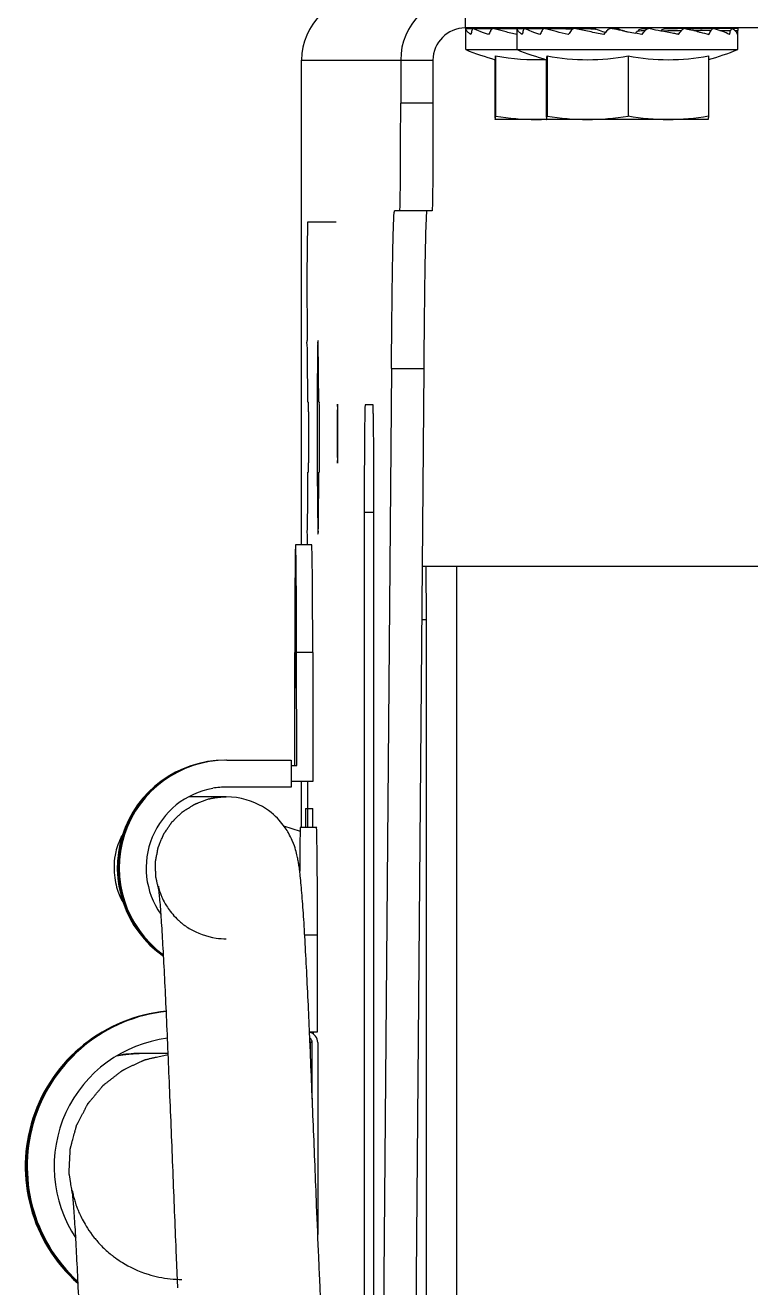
# Model space of a CAD drawing. Header units: millimetres. Extents: x 0 to 10500, y 0 to 7425.
# Drawn here: x 3464.2 to 3531.6, y 1750.2 to 1867.5 of the extents above; entities that cross this region are included whole.
import ezdxf

# ---------------------------------------------------------------- set-up
doc = ezdxf.new("R2010")
doc.units = ezdxf.units.MM
doc.header["$LTSCALE"] = 577.5
doc.layers.get('0').update_dxf_attribs({"linetype": 'CONTINUOUS'})
doc.layers.add('AXES', color=7, linetype='CONTINUOUS')
doc.layers.add('DTM_AXES', color=7, linetype='CONTINUOUS')

msp = doc.modelspace()

# ---------------------------------------------------------------- linework, layer by layer
at = {"color": 7, "linetype": 'Continuous'}
for p, q in [((3505.12, 1870.23), (3505.12, 1867.23)), ((3586, 1867.23), (3505.12, 1867.23)), ((3505.85, 1867.17), (3505.16, 1867.17)), ((3505.83, 1867.15), (3505.16, 1867.16)), ((3505.86, 1867.17), (3505.69, 1867.17)), ((3505.86, 1867.17), (3505.85, 1867.17)), ((3507.66, 1867.16), (3505.87, 1867.17)), ((3507.7, 1867.17), (3507.39, 1867.17)), ((3508.77, 1867.16), (3507.73, 1867.17)), ((3509.72, 1867.15), (3508.77, 1867.16)), ((3509.93, 1867.15), (3509.72, 1867.15)), ((3509.93, 1867.15), (3509.92, 1867.15)), ((3509.93, 1866.64), (3509.92, 1866.63)), ((3510.62, 1867.17), (3509.93, 1867.17)), ((3510.6, 1867.15), (3509.94, 1867.16)), ((3510.18, 1867.17), (3510.06, 1867.17)), ((3510.41, 1867.17), (3510.41, 1867.23)), ((3510.63, 1867.17), (3510.46, 1867.17)), ((3510.58, 1867.17), (3510.52, 1867.17)), ((3510.63, 1867.17), (3510.62, 1867.17)), ((3512.43, 1867.16), (3510.64, 1867.17)), ((3512.47, 1867.17), (3512.16, 1867.17)), ((3513.54, 1867.16), (3512.5, 1867.17)), ((3514.49, 1867.15), (3513.54, 1867.16)), ((3514.13, 1867.16), (3513.9, 1867.17)), ((3514, 1867.16), (3513.99, 1867.16)), ((3514.06, 1867.16), (3513.99, 1867.16)), ((3514.28, 1867.15), (3514.13, 1867.16)), ((3515.14, 1867.14), (3514.49, 1867.15)), ((3514.74, 1867.16), (3514.69, 1867.15)), ((3515.18, 1867.15), (3514.74, 1867.16)), ((3515.18, 1867.17), (3514.83, 1867.17)), ((3515.18, 1867.15), (3515.18, 1867.23)), ((3515.96, 1867.16), (3515.29, 1867.17)), ((3516.58, 1867.15), (3515.96, 1867.16)), ((3517.12, 1867.14), (3516.58, 1867.15)), ((3518.9, 1867.16), (3518.68, 1867.17)), ((3519.11, 1867.15), (3518.9, 1867.16)), ((3519.31, 1867.13), (3519.11, 1867.15)), ((3521.54, 1866.63), (3520.95, 1866.74)), ((3521.7, 1867.15), (3521.48, 1867.14)), ((3521.95, 1867.16), (3521.7, 1867.15)), ((3522.21, 1867.17), (3521.95, 1867.16)), ((3524.18, 1867.15), (3523.6, 1867.14)), ((3524.83, 1867.16), (3524.18, 1867.15)), ((3525.53, 1867.17), (3524.83, 1867.16)), ((3524.93, 1866.63), (3524.86, 1866.64)), ((3525.18, 1867.17), (3525.18, 1867.23)), ((3525.41, 1867.17), (3525.18, 1867.17)), ((3525.65, 1867.17), (3525.55, 1867.17)), ((3525.62, 1867.16), (3526.24, 1867.01)), ((3525.87, 1867.15), (3525.67, 1867.15)), ((3526.16, 1867.15), (3525.68, 1867.14)), ((3526.82, 1867.16), (3525.87, 1867.15)), ((3527.14, 1867.16), (3526.16, 1867.15)), ((3527.86, 1867.17), (3526.82, 1867.16)), ((3528.2, 1867.17), (3527.14, 1867.16)), ((3529.9, 1867.17), (3528.26, 1867.16)), ((3529.72, 1867.17), (3528.26, 1867.16)), ((3528.28, 1867.15), (3528.26, 1867.16)), ((3528.77, 1866.99), (3529.77, 1866.99)), ((3530.43, 1867.17), (3529.93, 1867.17)), ((3530.16, 1866.99), (3530.43, 1866.99)), ((3499.12, 1864.23), (3502.12, 1864.23)), ((3502.12, 1864.23), (3502.12, 1860.23)), ((3502.12, 1860.23), (3499.12, 1860.23)), ((3502.04, 1850.23), (3499.04, 1850.23)), ((3490.45, 1849.19), (3490.41, 1844.19)), ((3493.13, 1849.19), (3490.45, 1849.19)), ((3498.26, 1835.58), (3501.26, 1835.58)), ((3501.26, 1835.58), (3498.57, 1513.47)), ((3495.76, 1822.23), (3496.6, 1822.23)), ((3501.1, 1817.23), (3545.14, 1817.23)), ((3501.45, 1817.23), (3501.49, 1812.23)), ((3504.35, 1621.23), (3504.35, 1817.23)), ((3501.49, 1812.23), (3501.06, 1812.23)), ((3501.49, 1812.23), (3501.49, 1626.23)), ((3482.91, 1795.78), (3479.44, 1795.78)), ((3488.24, 1793.1), (3489.77, 1792.6)), ((3490.71, 1772.55), (3490.65, 1773.96)), ((3477.52, 1771.93), (3474.82, 1771.93)), ((3477.52, 1771.88), (3477.52, 1771.99)), ((3478.42, 1750.16), (3478.27, 1753.64))]:
    msp.add_line(p, q, dxfattribs=at)
at = {"color": 3, "linetype": 'Continuous'}
for p, q in [((3489.92, 1864.23), (3499.12, 1864.23)), ((3489.92, 1819.19), (3489.92, 1864.23)), ((3499.12, 1864.23), (3499.12, 1860.23)), ((3499.04, 1850.23), (3498.55, 1850.23)), ((3498.26, 1835.58), (3495.57, 1513.47)), ((3495.85, 1832.23), (3496.52, 1832.23)), ((3495.76, 1682.23), (3495.76, 1822.23)), ((3496.6, 1822.23), (3496.6, 1682.23)), ((3489.92, 1792.94), (3489.92, 1797.19))]:
    msp.add_line(p, q, dxfattribs=at)
for centre in [(3495.92, 1864.23), (3505.12, 1864.23)]:
    msp.add_arc(centre, 6, 90.001, 180.001, dxfattribs=at)
at = {"color": 7, "linetype": 'Continuous'}
for centre, radius, start, end in [((3505.12, 1864.23), 3, 90.001, 180.001), ((3505.87, 1867.1), 0.0673, 89.7339, 99.7865), ((3503.67, 1548.84), 318.32, 89.2886, 89.5974), ((3507.73, 1866.93), 0.235, 108.6581, 112.0378), ((3510.05, 1866.81), 0.363, 89.4716, 92.4795), ((3510.51, 1866.78), 0.386, 87.9494, 90.698), ((3510.64, 1867.1), 0.0673, 89.7339, 99.7865), ((3508.44, 1548.84), 318.32, 89.2886, 89.5974), ((3512.51, 1866.93), 0.235, 108.6581, 112.0378), ((3513.89, 1866.68), 0.49, 88.3506, 101.5655), ((3513.89, 1866.68), 0.492, 78.3343, 88.3189), ((3514.83, 1866.8), 0.365, 89.5053, 103.5487), ((3515.29, 1866.78), 0.393, 76.9453, 89.3976), ((3518.66, 1866.68), 0.492, 78.3343, 88.3189), ((3519.26, 1866.64), 0.496, 70.3346, 84.259), ((3529.27, 1894.72), 29.31, 250.3683, 251.4786), ((3544.5, 1996.06), 131.45, 259.24, 259.376), ((3561.28, 2085.75), 222.7, 259.3869, 259.5659), ((3436.59, 1938.01), 110.43, 319.8073, 319.9586), ((3522.22, 1866.69), 0.481, 78.2114, 91.4309), ((3551.47, 2007.15), 142.99, 258.2371, 258.6302), ((3525.53, 1866.8), 0.365, 76.4513, 90.4947), ((3491.05, 1721.02), 150.17, 76.2768, 76.4468), ((3529.95, 1521.39), 345.6, 90.3303, 90.5948), ((3527.86, 1866.95), 0.219, 82.4503, 90.3509), ((3529.72, 1867.1), 0.0673, 80.2129, 90.2661), ((3482.15, 1788.23), 5.38, 226.8359, 232.1975), ((3482.31, 1788.43), 5.64, 232.197, 235.5721), ((2186.29, 1716.96), 1292.4, 2.44057, 2.59153), ((3474.83, 1761.43), 10.5, 90.0307, 100.8857), ((3477.93, 1760.45), 9.2, 224.084, 231.7632), ((3478.46, 1761.1), 10.03, 231.717, 234.523), ((3478.8, 1761.24), 10.31, 263.943, 269.9906)]:
    msp.add_arc(centre, radius, start, end, dxfattribs=at)
for centre, major_axis, ratio, start_param, end_param in [((3515.41, 1867.23), (7.06, 11.11), 0.669176, -4.290955, -4.260804), ((3515.41, 1867.23), (8.86, 11.39), 0.45195, -4.354546, -4.324395), ((3520.18, 1867.23), (7.06, 11.11), 0.669176, -4.290955, -4.260804), ((3520.18, 1867.23), (8.86, 11.39), 0.45195, -4.354546, -4.324395), ((3520.18, 1867.23), (9.78, 11.8), 0.259487, -4.480977, -4.450826), ((3520.18, 1867.23), (10.2, 12.04), 0.082168, -4.62332, -4.593169), ((3520.18, 1867.23), (10.19, 12.04), 0.090461, -1.544071, -1.51392), ((3520.18, 1867.23), (9.75, 11.79), 0.268256, -1.402122, -1.371971), ((3520.18, 1867.23), (8.8, 11.37), 0.461722, -1.27706, -1.246908), ((3520.18, 1867.23), (6.92, 11.12), 0.680121, -1.219967, -1.189816), ((3520.18, 1867.23), (-0.31, 12.07), 0.848894, -1.642055, -1.611904)]:
    msp.add_ellipse(centre, major_axis=major_axis, ratio=ratio, start_param=start_param, end_param=end_param, dxfattribs=at)
for points, knots in [([(3505.16, 1867.17), (3505.16, 1867.17), (3505.16, 1867.17), (3505.16, 1867.16), (3505.16, 1867.16), (3505.16, 1867.14), (3505.16, 1867.12), (3505.16, 1867.1), (3505.16, 1867.09)], [0, 0, 0, 0, 0.019348, 0.06802, 0.147769, 0.258531, 0.571127, 1, 1, 1, 1]), ([(3505.64, 1866.63), (3505.57, 1866.67), (3505.47, 1866.74), (3505.34, 1866.85), (3505.25, 1866.95), (3505.19, 1867.05), (3505.17, 1867.12), (3505.16, 1867.16)], [0, 0, 0, 0, 0.311073, 0.51263, 0.690636, 0.850502, 1, 1, 1, 1]), ([(3505.85, 1867.17), (3505.82, 1867.16), (3505.77, 1867.1), (3505.75, 1867.03), (3505.74, 1866.99)], [0, 0, 0, 0, 0.398181, 1, 1, 1, 1]), ([(3505.91, 1867.16), (3505.9, 1867.16), (3505.89, 1867.17), (3505.88, 1867.17), (3505.87, 1867.17)], [0, 0, 0, 0, 0.265587, 1, 1, 1, 1]), ([(3507.29, 1866.63), (3507.03, 1866.71), (3506.56, 1866.86), (3506.1, 1867.05), (3505.91, 1867.16)], [0, 0, 0, 0, 0.550295, 1, 1, 1, 1]), ([(3507.65, 1867.15), (3507.63, 1867.15), (3507.56, 1867.11), (3507.51, 1867.04), (3507.48, 1866.99)], [0, 0, 0, 0, 0.229059, 1, 1, 1, 1]), ([(3509.92, 1866.63), (3509.54, 1866.71), (3508.83, 1866.87), (3508.13, 1867.06), (3507.8, 1867.16)], [0, 0, 0, 0, 0.5267, 1, 1, 1, 1]), ([(3509.93, 1867.13), (3509.75, 1867.13), (3509.04, 1867.15), (3508.33, 1867.15), (3507.8, 1867.16)], [0, 0, 0, 0, 0.250482, 1, 1, 1, 1]), ([(3509.93, 1867.17), (3509.93, 1867.17), (3509.93, 1867.17), (3509.93, 1867.16), (3509.93, 1867.16), (3509.93, 1867.14), (3509.93, 1867.12), (3509.93, 1867.1), (3509.93, 1867.09)], [0, 0, 0, 0, 0.019348, 0.06802, 0.147769, 0.258531, 0.571127, 1, 1, 1, 1]), ([(3510.41, 1866.63), (3510.35, 1866.67), (3510.24, 1866.74), (3510.11, 1866.85), (3510.03, 1866.95), (3509.97, 1867.05), (3509.94, 1867.12), (3509.94, 1867.16)], [0, 0, 0, 0, 0.311073, 0.51263, 0.690636, 0.850502, 1, 1, 1, 1]), ([(3510.62, 1867.17), (3510.6, 1867.16), (3510.54, 1867.1), (3510.52, 1867.03), (3510.51, 1866.99)], [0, 0, 0, 0, 0.398181, 1, 1, 1, 1]), ([(3510.68, 1867.16), (3510.68, 1867.16), (3510.67, 1867.17), (3510.65, 1867.17), (3510.64, 1867.17)], [0, 0, 0, 0, 0.265587, 1, 1, 1, 1]), ([(3512.06, 1866.63), (3511.8, 1866.71), (3511.33, 1866.86), (3510.88, 1867.05), (3510.68, 1867.16)], [0, 0, 0, 0, 0.550295, 1, 1, 1, 1]), ([(3512.42, 1867.15), (3512.4, 1867.15), (3512.33, 1867.11), (3512.28, 1867.04), (3512.26, 1866.99)], [0, 0, 0, 0, 0.229059, 1, 1, 1, 1]), ([(3514.69, 1866.63), (3514.32, 1866.71), (3513.61, 1866.87), (3512.9, 1867.06), (3512.57, 1867.16)], [0, 0, 0, 0, 0.5267, 1, 1, 1, 1]), ([(3515.1, 1867.12), (3514.89, 1867.12), (3514.04, 1867.14), (3513.2, 1867.15), (3512.57, 1867.16)], [0, 0, 0, 0, 0.250632, 1, 1, 1, 1]), ([(3515.14, 1867.14), (3515.12, 1867.13), (3515.05, 1867.1), (3514.99, 1867.04), (3514.96, 1866.99)], [0, 0, 0, 0, 0.245348, 1, 1, 1, 1]), ([(3517.98, 1866.63), (3517.54, 1866.71), (3516.67, 1866.88), (3515.8, 1867.06), (3515.38, 1867.16)], [0, 0, 0, 0, 0.511939, 1, 1, 1, 1]), ([(3517.26, 1867.11), (3516.95, 1867.12), (3516.32, 1867.14), (3515.69, 1867.15), (3515.38, 1867.16)], [0, 0, 0, 0, 0.501997, 1, 1, 1, 1]), ([(3517.12, 1867.14), (3517.16, 1867.14), (3517.21, 1867.13), (3517.25, 1867.11), (3517.26, 1867.11)], [0, 0, 0, 0, 0.746898, 1, 1, 1, 1]), ([(3518.12, 1866.79), (3518.05, 1866.82), (3517.76, 1866.92), (3517.47, 1867.02), (3517.26, 1867.11)], [0, 0, 0, 0, 0.254699, 1, 1, 1, 1]), ([(3518.68, 1867.17), (3518.6, 1867.17), (3518.46, 1867.14), (3518.33, 1867.05), (3518.29, 1866.99)], [0, 0, 0, 0, 0.499498, 1, 1, 1, 1]), ([(3519.96, 1866.92), (3519.86, 1866.94), (3519.46, 1867.02), (3519.06, 1867.1), (3518.76, 1867.16)], [0, 0, 0, 0, 0.250747, 1, 1, 1, 1]), ([(3519.42, 1867.11), (3519.31, 1867.12), (3519.09, 1867.14), (3518.87, 1867.15), (3518.76, 1867.16)], [0, 0, 0, 0, 0.507071, 1, 1, 1, 1]), ([(3521.14, 1866.96), (3521.18, 1867.01), (3521.28, 1867.09), (3521.41, 1867.13), (3521.48, 1867.14)], [0, 0, 0, 0, 0.502081, 1, 1, 1, 1]), ([(3521.14, 1866.96), (3521.2, 1866.97), (3521.43, 1866.98), (3521.67, 1866.99), (3521.85, 1866.99)], [0, 0, 0, 0, 0.254974, 1, 1, 1, 1]), ([(3522.21, 1867.17), (3522.14, 1867.17), (3522, 1867.13), (3521.89, 1867.05), (3521.85, 1866.99)], [0, 0, 0, 0, 0.498039, 1, 1, 1, 1]), ([(3523.28, 1866.96), (3523.32, 1867.01), (3523.41, 1867.1), (3523.54, 1867.14), (3523.6, 1867.14)], [0, 0, 0, 0, 0.515361, 1, 1, 1, 1]), ([(3524.86, 1866.64), (3524.74, 1866.67), (3524.21, 1866.78), (3523.68, 1866.88), (3523.28, 1866.96)], [0, 0, 0, 0, 0.243555, 1, 1, 1, 1]), ([(3523.29, 1866.96), (3523.45, 1866.97), (3524.09, 1866.98), (3524.73, 1866.99), (3525.21, 1866.99)], [0, 0, 0, 0, 0.251525, 1, 1, 1, 1]), ([(3525.53, 1867.17), (3525.47, 1867.17), (3525.34, 1867.13), (3525.24, 1867.05), (3525.21, 1866.99)], [0, 0, 0, 0, 0.48518, 1, 1, 1, 1]), ([(3525.65, 1867.17), (3525.65, 1867.17), (3525.66, 1867.17), (3525.66, 1867.16), (3525.66, 1867.15), (3525.66, 1867.15)], [0, 0, 0, 0, 0.075421, 0.263702, 1, 1, 1, 1]), ([(3526.68, 1866.9), (3526.77, 1866.88), (3527.13, 1866.79), (3527.49, 1866.7), (3527.75, 1866.63)], [0, 0, 0, 0, 0.262046, 1, 1, 1, 1]), ([(3528.2, 1867.17), (3528.18, 1867.17), (3528.13, 1867.16), (3528.04, 1867.11), (3527.99, 1867.04), (3527.96, 1866.99)], [0, 0, 0, 0, 0.218727, 0.454335, 1, 1, 1, 1]), ([(3529.66, 1866.63), (3529.46, 1866.72), (3529, 1866.91), (3528.53, 1867.07), (3528.28, 1867.15)], [0, 0, 0, 0, 0.447811, 1, 1, 1, 1]), ([(3529.9, 1867.17), (3529.87, 1867.17), (3529.83, 1867.13), (3529.8, 1867.06), (3529.78, 1867.02), (3529.77, 1866.99)], [0, 0, 0, 0, 0.366443, 0.649802, 1, 1, 1, 1]), ([(3530.42, 1866.63), (3530.4, 1866.73), (3530.3, 1866.87), (3530.12, 1867.03), (3530, 1867.12), (3529.93, 1867.16)], [0, 0, 0, 0, 0.407712, 0.677419, 1, 1, 1, 1]), ([(3530.43, 1867.17), (3530.43, 1867.17), (3530.43, 1867.17), (3530.43, 1867.16), (3530.43, 1867.16), (3530.43, 1867.14), (3530.43, 1867.12), (3530.43, 1867.1), (3530.43, 1867.09)], [0, 0, 0, 0, 0.019348, 0.06802, 0.147769, 0.258531, 0.571127, 1, 1, 1, 1]), ([(3530.43, 1867.09), (3530.43, 1867.08), (3530.43, 1867.05), (3530.43, 1867.02), (3530.43, 1866.99)], [0, 0, 0, 0, 0.216242, 1, 1, 1, 1]), ([(3502.12, 1860.23), (3502.12, 1859.58), (3502.12, 1858.3), (3502.11, 1856.45), (3502.11, 1854.74), (3502.1, 1853.25), (3502.09, 1852.16), (3502.07, 1851.44), (3502.07, 1851.02), (3502.06, 1850.7), (3502.06, 1850.44), (3502.03, 1850.33), (3502.05, 1850.23), (3502.04, 1850.23)], [0, 0, 0, 0, 0.195064, 0.382631, 0.555496, 0.707015, 0.831367, 0.881817, 0.923776, 0.956841, 0.980696, 0.995116, 1, 1, 1, 1]), ([(3501.55, 1850.23), (3501.53, 1850.23), (3501.54, 1850.1), (3501.5, 1849.96), (3501.49, 1849.64), (3501.47, 1849.23), (3501.45, 1848.69), (3501.42, 1847.74), (3501.39, 1846.27), (3501.35, 1844.18), (3501.32, 1841.67), (3501.29, 1838.76), (3501.27, 1836.68), (3501.26, 1835.58)], [0, 0, 0, 0, 0.004341, 0.016741, 0.037291, 0.065958, 0.102681, 0.147373, 0.26022, 0.403422, 0.5756, 0.775099, 1, 1, 1, 1]), ([(3476.66, 1787.08), (3476.63, 1787.19), (3476.6, 1787.35), (3476.55, 1787.57), (3476.51, 1787.73), (3476.47, 1787.89), (3476.44, 1788.03), (3476.42, 1788.14), (3476.4, 1788.21), (3476.39, 1788.26), (3476.38, 1788.3), (3476.37, 1788.33), (3476.37, 1788.36), (3476.37, 1788.37), (3476.36, 1788.38), (3476.36, 1788.39), (3476.36, 1788.41), (3476.36, 1788.43), (3476.36, 1788.47), (3476.36, 1788.51), (3476.36, 1788.57), (3476.36, 1788.64), (3476.36, 1788.75), (3476.35, 1788.89), (3476.35, 1789.06), (3476.35, 1789.23), (3476.34, 1789.37), (3476.34, 1789.48), (3476.34, 1789.55), (3476.34, 1789.61), (3476.34, 1789.65), (3476.34, 1789.69), (3476.34, 1789.71), (3476.34, 1789.73), (3476.34, 1789.74), (3476.34, 1789.75), (3476.34, 1789.76), (3476.35, 1789.79), (3476.35, 1789.82), (3476.36, 1789.86), (3476.37, 1789.92), (3476.38, 1789.99), (3476.41, 1790.1), (3476.43, 1790.24), (3476.46, 1790.4), (3476.5, 1790.57), (3476.52, 1790.71), (3476.54, 1790.82), (3476.56, 1790.89), (3476.57, 1790.95), (3476.57, 1790.99), (3476.58, 1791.02), (3476.59, 1791.05), (3476.59, 1791.06), (3476.59, 1791.07), (3476.59, 1791.08), (3476.6, 1791.09), (3476.61, 1791.12), (3476.62, 1791.15), (3476.64, 1791.19), (3476.66, 1791.24), (3476.69, 1791.31), (3476.73, 1791.41), (3476.78, 1791.54), (3476.85, 1791.7), (3476.91, 1791.85), (3476.97, 1791.99), (3477.01, 1792.09), (3477.04, 1792.15), (3477.06, 1792.21), (3477.08, 1792.25), (3477.09, 1792.28), (3477.1, 1792.3), (3477.11, 1792.31), (3477.11, 1792.33), (3477.12, 1792.33), (3477.12, 1792.35), (3477.14, 1792.37), (3477.16, 1792.39), (3477.18, 1792.43), (3477.21, 1792.48), (3477.25, 1792.53), (3477.32, 1792.63), (3477.4, 1792.74), (3477.49, 1792.89), (3477.59, 1793.03), (3477.67, 1793.14), (3477.73, 1793.24), (3477.77, 1793.29), (3477.8, 1793.34), (3477.83, 1793.38), (3477.85, 1793.4), (3477.86, 1793.43), (3477.87, 1793.44), (3477.87, 1793.45), (3477.88, 1793.45), (3477.89, 1793.46), (3477.91, 1793.48), (3477.93, 1793.5), (3477.97, 1793.53), (3478.01, 1793.57), (3478.06, 1793.62), (3478.14, 1793.7), (3478.24, 1793.8), (3478.36, 1793.92), (3478.49, 1794.03), (3478.59, 1794.13), (3478.67, 1794.21), (3478.72, 1794.26), (3478.76, 1794.3), (3478.79, 1794.33), (3478.82, 1794.35), (3478.83, 1794.37), (3478.84, 1794.38), (3478.85, 1794.39), (3478.86, 1794.39), (3478.87, 1794.4), (3478.89, 1794.41), (3478.92, 1794.43), (3478.96, 1794.45), (3479, 1794.48), (3479.06, 1794.52), (3479.16, 1794.58), (3479.27, 1794.65), (3479.42, 1794.74), (3479.56, 1794.83), (3479.67, 1794.9), (3479.77, 1794.96), (3479.83, 1795), (3479.87, 1795.03), (3479.91, 1795.05), (3479.94, 1795.07), (3479.96, 1795.08), (3479.97, 1795.09), (3479.98, 1795.1), (3479.99, 1795.1), (3480, 1795.11), (3480.03, 1795.11), (3480.06, 1795.13), (3480.1, 1795.14), (3480.15, 1795.16), (3480.22, 1795.19), (3480.33, 1795.23), (3480.46, 1795.28), (3480.62, 1795.34), (3480.79, 1795.4), (3481, 1795.48), (3481.16, 1795.54), (3481.27, 1795.58)], [0, 0, 0, 0, 0.03125, 0.046875, 0.0625, 0.078125, 0.09375, 0.101562, 0.109375, 0.113281, 0.117188, 0.121094, 0.123047, 0.124023, 0.125, 0.125977, 0.126953, 0.128906, 0.132812, 0.136719, 0.140625, 0.148438, 0.15625, 0.171875, 0.1875, 0.203125, 0.21875, 0.226562, 0.234375, 0.238281, 0.242188, 0.246094, 0.248047, 0.249023, 0.25, 0.250977, 0.251953, 0.253906, 0.257812, 0.261719, 0.265625, 0.273438, 0.28125, 0.296875, 0.3125, 0.328125, 0.34375, 0.351562, 0.359375, 0.363281, 0.367188, 0.371094, 0.373047, 0.374023, 0.375, 0.375977, 0.376953, 0.378906, 0.382812, 0.386719, 0.390625, 0.398438, 0.40625, 0.421875, 0.4375, 0.453125, 0.46875, 0.476562, 0.484375, 0.488281, 0.492188, 0.496094, 0.498047, 0.499023, 0.5, 0.500977, 0.501953, 0.503906, 0.507812, 0.511719, 0.515625, 0.523438, 0.53125, 0.546875, 0.5625, 0.578125, 0.59375, 0.601562, 0.609375, 0.613281, 0.617188, 0.621094, 0.623047, 0.624023, 0.625, 0.625977, 0.626953, 0.628906, 0.632812, 0.636719, 0.640625, 0.648438, 0.65625, 0.671875, 0.6875, 0.703125, 0.71875, 0.726562, 0.734375, 0.738281, 0.742188, 0.746094, 0.748047, 0.749023, 0.75, 0.750977, 0.751953, 0.753906, 0.757812, 0.761719, 0.765625, 0.773438, 0.78125, 0.796875, 0.8125, 0.828125, 0.84375, 0.851562, 0.859375, 0.863281, 0.867188, 0.871094, 0.873047, 0.874023, 0.875, 0.875977, 0.876953, 0.878906, 0.882812, 0.886719, 0.890625, 0.898438, 0.90625, 0.921875, 0.9375, 0.953125, 0.96875, 1, 1, 1, 1]), ([(3481.27, 1795.58), (3481.29, 1795.58), (3481.33, 1795.59), (3481.38, 1795.6), (3481.41, 1795.61), (3481.43, 1795.62), (3481.45, 1795.62), (3481.48, 1795.63), (3481.53, 1795.64), (3481.58, 1795.65), (3481.65, 1795.66), (3481.72, 1795.67), (3481.79, 1795.69), (3481.85, 1795.7), (3481.92, 1795.71), (3481.99, 1795.72), (3482.05, 1795.73), (3482.09, 1795.73), (3482.12, 1795.74), (3482.15, 1795.74), (3482.17, 1795.74), (3482.22, 1795.75), (3482.28, 1795.75), (3482.33, 1795.76), (3482.36, 1795.76)], [0, 0, 0, 0, 0.0625, 0.125, 0.15625, 0.171875, 0.1875, 0.21875, 0.25, 0.3125, 0.375, 0.4375, 0.5, 0.5625, 0.625, 0.6875, 0.75, 0.78125, 0.8125, 0.828125, 0.84375, 0.875, 0.9375, 1, 1, 1, 1]), ([(3482.36, 1795.76), (3482.37, 1795.76), (3482.38, 1795.76), (3482.41, 1795.76), (3482.42, 1795.77), (3482.43, 1795.77), (3482.44, 1795.77), (3482.46, 1795.77), (3482.49, 1795.77), (3482.54, 1795.77), (3482.61, 1795.78), (3482.68, 1795.78), (3482.73, 1795.78), (3482.77, 1795.78), (3482.78, 1795.78), (3482.79, 1795.78), (3482.81, 1795.78), (3482.83, 1795.78), (3482.87, 1795.78), (3482.9, 1795.78), (3482.91, 1795.78)], [0, 0, 0, 0, 0.0625, 0.125, 0.15625, 0.171875, 0.1875, 0.21875, 0.25, 0.375, 0.5, 0.625, 0.75, 0.78125, 0.8125, 0.828125, 0.84375, 0.875, 0.9375, 1, 1, 1, 1]), ([(3489.74, 1788.88), (3489.72, 1789.06), (3489.67, 1789.37), (3489.6, 1789.82), (3489.51, 1790.26), (3489.38, 1790.81), (3489.17, 1791.47), (3488.75, 1792.38), (3488.1, 1793.37), (3486.63, 1794.91), (3484.21, 1795.79), (3482.91, 1795.78)], [0, 0, 0, 0, 0.185569, 0.321307, 0.457046, 0.592784, 0.728523, 0.796392, 0.864261, 0.932131, 1, 1, 1, 1]), ([(3473.19, 1792.15), (3472.96, 1791.68), (3472.49, 1790.42), (3472.43, 1788.39), (3472.89, 1786.77), (3473.25, 1786.07), (3473.42, 1785.79)], [0, 0, 0, 0, 0.1865, 0.460254, 0.734009, 1, 1, 1, 1]), ([(3490.65, 1773.96), (3490.62, 1774.65), (3490.54, 1776.46), (3490.41, 1779.25), (3490.25, 1782.17), (3490.13, 1784.31), (3490.02, 1785.83), (3489.94, 1786.87), (3489.86, 1787.8), (3489.79, 1788.45), (3489.75, 1788.8), (3489.74, 1788.88)], [0, 0, 0, 0, 0.104086, 0.277773, 0.451459, 0.625146, 0.711989, 0.798832, 0.885675, 0.972519, 1, 1, 1, 1]), ([(3477.37, 1775.39), (3477.32, 1776.49), (3477.22, 1778.6), (3477.07, 1781.44), (3476.95, 1783.49), (3476.86, 1784.88), (3476.79, 1785.79), (3476.72, 1786.55), (3476.66, 1787.13), (3476.62, 1787.43), (3476.6, 1787.5), (3476.61, 1787.44), (3476.67, 1787.19), (3476.82, 1786.71), (3477.19, 1785.9), (3477.69, 1785.14), (3478.26, 1784.5), (3478.47, 1784.3)], [0, 0, 0, 0, 0.146993, 0.293986, 0.44098, 0.514476, 0.587973, 0.661469, 0.734966, 0.808463, 0.845211, 0.881959, 0.918707, 0.955456, 0.97383, 0.992204, 1, 1, 1, 1]), ([(3479.12, 1783.78), (3479.26, 1783.68), (3479.99, 1783.23), (3481.05, 1782.8), (3481.97, 1782.66)], [0, 0, 0, 0, 0.21763, 1, 1, 1, 1]), ([(3468.67, 1758.65), (3468.64, 1758.83), (3468.59, 1759.11), (3468.53, 1759.47), (3468.49, 1759.75), (3468.45, 1759.98), (3468.42, 1760.16), (3468.4, 1760.3), (3468.38, 1760.44), (3468.36, 1760.55), (3468.34, 1760.64), (3468.33, 1760.7), (3468.33, 1760.75), (3468.32, 1760.78), (3468.32, 1760.81), (3468.31, 1760.83), (3468.31, 1760.85), (3468.31, 1760.87), (3468.31, 1760.89), (3468.31, 1760.92), (3468.31, 1760.96), (3468.32, 1761), (3468.32, 1761.06), (3468.32, 1761.16), (3468.33, 1761.27), (3468.34, 1761.42), (3468.35, 1761.56), (3468.36, 1761.75), (3468.37, 1761.98), (3468.38, 1762.22), (3468.39, 1762.41), (3468.4, 1762.55), (3468.41, 1762.69), (3468.41, 1762.81), (3468.42, 1762.9), (3468.42, 1762.96), (3468.42, 1763.01), (3468.42, 1763.04), (3468.43, 1763.07), (3468.43, 1763.1), (3468.43, 1763.11), (3468.43, 1763.13), (3468.44, 1763.15), (3468.45, 1763.18), (3468.46, 1763.21), (3468.47, 1763.26), (3468.48, 1763.32), (3468.51, 1763.41), (3468.54, 1763.52), (3468.58, 1763.65), (3468.61, 1763.79), (3468.66, 1763.97), (3468.72, 1764.19), (3468.78, 1764.41), (3468.83, 1764.59), (3468.87, 1764.73), (3468.91, 1764.86), (3468.94, 1764.97), (3468.96, 1765.06), (3468.98, 1765.12), (3468.99, 1765.17), (3469, 1765.2), (3469.01, 1765.23), (3469.01, 1765.25), (3469.02, 1765.27), (3469.03, 1765.28), (3469.04, 1765.3), (3469.05, 1765.33), (3469.07, 1765.36), (3469.09, 1765.4), (3469.12, 1765.45), (3469.16, 1765.54), (3469.22, 1765.64), (3469.28, 1765.77), (3469.35, 1765.89), (3469.43, 1766.06), (3469.54, 1766.27), (3469.65, 1766.48), (3469.74, 1766.65), (3469.81, 1766.77), (3469.87, 1766.9), (3469.93, 1767), (3469.97, 1767.09), (3470, 1767.14), (3470.02, 1767.18), (3470.04, 1767.21), (3470.05, 1767.24), (3470.06, 1767.26), (3470.07, 1767.28), (3470.08, 1767.29), (3470.1, 1767.31), (3470.11, 1767.33), (3470.14, 1767.36), (3470.17, 1767.39), (3470.2, 1767.44), (3470.26, 1767.51), (3470.34, 1767.6), (3470.43, 1767.7), (3470.52, 1767.81), (3470.64, 1767.95), (3470.79, 1768.13), (3470.93, 1768.31), (3471.05, 1768.45), (3471.14, 1768.56), (3471.23, 1768.67), (3471.31, 1768.76), (3471.37, 1768.83), (3471.4, 1768.87), (3471.43, 1768.91), (3471.46, 1768.93), (3471.48, 1768.96), (3471.49, 1768.97), (3471.5, 1768.99), (3471.52, 1769), (3471.53, 1769.01), (3471.56, 1769.03), (3471.59, 1769.05), (3471.62, 1769.08), (3471.67, 1769.12), (3471.74, 1769.18), (3471.84, 1769.25), (3471.95, 1769.33), (3472.06, 1769.42), (3472.21, 1769.54), (3472.4, 1769.68), (3472.58, 1769.83), (3472.73, 1769.94), (3472.85, 1770.03), (3472.96, 1770.12), (3473.05, 1770.19), (3473.13, 1770.25), (3473.17, 1770.28), (3473.21, 1770.31), (3473.24, 1770.33), (3473.26, 1770.35), (3473.28, 1770.37), (3473.29, 1770.38), (3473.31, 1770.38), (3473.33, 1770.39), (3473.36, 1770.41), (3473.39, 1770.42), (3473.43, 1770.44), (3473.48, 1770.47), (3473.57, 1770.51), (3473.67, 1770.56), (3473.8, 1770.62), (3473.92, 1770.68), (3474.09, 1770.76), (3474.3, 1770.86), (3474.51, 1770.96), (3474.68, 1771.04), (3474.8, 1771.1), (3474.93, 1771.16), (3475.04, 1771.21), (3475.12, 1771.25), (3475.17, 1771.27), (3475.21, 1771.29), (3475.25, 1771.31), (3475.27, 1771.32), (3475.29, 1771.33), (3475.31, 1771.34), (3475.33, 1771.34), (3475.35, 1771.35), (3475.38, 1771.35), (3475.41, 1771.36), (3475.46, 1771.37), (3475.52, 1771.38), (3475.61, 1771.41), (3475.72, 1771.43), (3475.86, 1771.47), (3476, 1771.5), (3476.19, 1771.54), (3476.42, 1771.6), (3476.69, 1771.66), (3477.06, 1771.75), (3477.34, 1771.81), (3477.53, 1771.85)], [0, 0, 0, 0, 0.03125, 0.046875, 0.0625, 0.078125, 0.085938, 0.09375, 0.101562, 0.109375, 0.113281, 0.117188, 0.119141, 0.121094, 0.123047, 0.124023, 0.125, 0.125977, 0.126953, 0.128906, 0.130859, 0.132812, 0.136719, 0.140625, 0.148438, 0.15625, 0.164062, 0.171875, 0.1875, 0.203125, 0.210938, 0.21875, 0.226562, 0.234375, 0.238281, 0.242188, 0.244141, 0.246094, 0.248047, 0.249023, 0.25, 0.250977, 0.251953, 0.253906, 0.255859, 0.257812, 0.261719, 0.265625, 0.273438, 0.28125, 0.289062, 0.296875, 0.3125, 0.328125, 0.335938, 0.34375, 0.351562, 0.359375, 0.363281, 0.367188, 0.369141, 0.371094, 0.373047, 0.374023, 0.375, 0.375977, 0.376953, 0.378906, 0.380859, 0.382812, 0.386719, 0.390625, 0.398438, 0.40625, 0.414062, 0.421875, 0.4375, 0.453125, 0.460938, 0.46875, 0.476562, 0.484375, 0.488281, 0.492188, 0.494141, 0.496094, 0.498047, 0.499023, 0.5, 0.500977, 0.501953, 0.503906, 0.505859, 0.507812, 0.511719, 0.515625, 0.523438, 0.53125, 0.539062, 0.546875, 0.5625, 0.578125, 0.585938, 0.59375, 0.601562, 0.609375, 0.613281, 0.617188, 0.619141, 0.621094, 0.623047, 0.624023, 0.625, 0.625977, 0.626953, 0.628906, 0.630859, 0.632812, 0.636719, 0.640625, 0.648438, 0.65625, 0.664062, 0.671875, 0.6875, 0.703125, 0.710938, 0.71875, 0.726562, 0.734375, 0.738281, 0.742188, 0.744141, 0.746094, 0.748047, 0.749023, 0.75, 0.750977, 0.751953, 0.753906, 0.755859, 0.757812, 0.761719, 0.765625, 0.773438, 0.78125, 0.789062, 0.796875, 0.8125, 0.828125, 0.835938, 0.84375, 0.851562, 0.859375, 0.863281, 0.867188, 0.869141, 0.871094, 0.873047, 0.874023, 0.875, 0.875977, 0.876953, 0.878906, 0.880859, 0.882812, 0.886719, 0.890625, 0.898438, 0.90625, 0.914062, 0.921875, 0.9375, 0.953125, 0.96875, 1, 1, 1, 1]), ([(3472.82, 1771.73), (3472.88, 1771.75), (3472.98, 1771.76), (3473.1, 1771.79), (3473.2, 1771.8), (3473.29, 1771.82), (3473.39, 1771.83), (3473.48, 1771.84), (3473.58, 1771.85), (3473.67, 1771.86), (3473.77, 1771.87), (3473.86, 1771.88), (3473.96, 1771.89), (3474.06, 1771.9), (3474.19, 1771.91), (3474.28, 1771.91), (3474.35, 1771.92)], [0, 0, 0, 0, 0.125, 0.1875, 0.25, 0.3125, 0.375, 0.4375, 0.5, 0.5625, 0.625, 0.6875, 0.75, 0.8125, 0.875, 1, 1, 1, 1]), ([(3474.35, 1771.92), (3474.39, 1771.92), (3474.46, 1771.92), (3474.55, 1771.93), (3474.62, 1771.93), (3474.65, 1771.93), (3474.67, 1771.93), (3474.69, 1771.93), (3474.7, 1771.93), (3474.71, 1771.93), (3474.73, 1771.93), (3474.75, 1771.93), (3474.78, 1771.93), (3474.81, 1771.93), (3474.82, 1771.93)], [0, 0, 0, 0, 0.25, 0.5, 0.625, 0.6875, 0.75, 0.78125, 0.8125, 0.828125, 0.84375, 0.875, 0.9375, 1, 1, 1, 1]), ([(3478.27, 1753.64), (3478.22, 1754.82), (3478.07, 1758.46), (3477.87, 1763.49), (3477.67, 1768.39), (3477.57, 1770.75), (3477.52, 1771.88)], [0, 0, 0, 0, 0.201268, 0.603804, 0.805072, 1, 1, 1, 1]), ([(3491.51, 1753.02), (3491.44, 1754.57), (3491.28, 1758.57), (3491.06, 1764.02), (3490.86, 1768.97), (3490.76, 1771.38), (3490.71, 1772.55)], [0, 0, 0, 0, 0.25, 0.625, 0.8125, 1, 1, 1, 1]), ([(3470.07, 1727.1), (3470.05, 1727.72), (3469.93, 1730.84), (3469.76, 1735.32), (3469.58, 1740.33), (3469.43, 1743.97), (3469.29, 1747.42), (3469.15, 1750.61), (3469.01, 1753.46), (3468.9, 1755.49), (3468.81, 1756.87), (3468.75, 1757.75), (3468.69, 1758.47), (3468.64, 1758.91), (3468.62, 1759.12), (3468.61, 1759.2), (3468.61, 1759.17), (3468.65, 1758.98), (3468.73, 1758.61), (3468.89, 1758.05), (3469.11, 1757.43), (3469.53, 1756.47), (3470.24, 1755.3), (3471.06, 1754.32), (3471.33, 1754.05)], [0, 0, 0, 0, 0.040163, 0.20292, 0.284299, 0.365677, 0.447056, 0.528435, 0.609813, 0.691192, 0.731881, 0.77257, 0.81326, 0.853949, 0.874293, 0.894638, 0.914983, 0.935327, 0.955672, 0.965844, 0.976017, 0.986189, 0.996361, 1, 1, 1, 1]), ([(3472.63, 1752.93), (3472.83, 1752.79), (3473.65, 1752.24), (3474.72, 1751.7), (3475.66, 1751.41)], [0, 0, 0, 0, 0.254615, 1, 1, 1, 1]), ([(3491.91, 1744.65), (3491.81, 1746.46), (3491.68, 1749.22), (3491.54, 1752.25), (3491.51, 1753.02)], [0, 0, 0, 0, 0.75, 1, 1, 1, 1])]:
    msp.add_open_spline(points, degree=3, knots=knots, dxfattribs=at)
for points in [[(3505.16, 1867.16), (3505.16, 1867.16), (3505.16, 1867.17), (3505.16, 1867.17)], [(3505.67, 1867.17), (3505.68, 1867.17), (3505.68, 1867.17), (3505.69, 1867.17)], [(3507.33, 1867.16), (3507.35, 1867.17), (3507.37, 1867.17), (3507.39, 1867.17)], [(3507.73, 1867.17), (3507.71, 1867.17), (3507.68, 1867.17), (3507.66, 1867.16)], [(3507.8, 1867.16), (3507.77, 1867.17), (3507.75, 1867.17), (3507.73, 1867.17)], [(3509.94, 1867.16), (3509.94, 1867.16), (3509.94, 1867.17), (3509.93, 1867.17)], [(3510.44, 1867.17), (3510.45, 1867.17), (3510.46, 1867.17), (3510.46, 1867.17)], [(3512.1, 1867.16), (3512.12, 1867.17), (3512.14, 1867.17), (3512.16, 1867.17)], [(3512.5, 1867.17), (3512.48, 1867.17), (3512.45, 1867.17), (3512.43, 1867.16)], [(3512.57, 1867.16), (3512.55, 1867.17), (3512.53, 1867.17), (3512.5, 1867.17)], [(3515.29, 1867.17), (3515.24, 1867.17), (3515.19, 1867.16), (3515.14, 1867.14)], [(3528.26, 1867.16), (3528.24, 1867.17), (3528.22, 1867.17), (3528.2, 1867.17)], [(3529.92, 1867.17), (3529.91, 1867.17), (3529.91, 1867.17), (3529.9, 1867.17)], [(3529.93, 1867.16), (3529.93, 1867.16), (3529.92, 1867.16), (3529.92, 1867.17)], [(3481.97, 1782.66), (3482.28, 1782.61), (3482.6, 1782.58), (3482.92, 1782.58)], [(3475.66, 1751.41), (3476.3, 1751.21), (3476.99, 1751.06), (3477.71, 1750.99)]]:
    msp.add_open_spline(points, degree=3, dxfattribs=at)
at = {"color": 3, "linetype": 'Continuous'}
for points, knots in [([(3499.04, 1850.23), (3499.05, 1850.23), (3499.03, 1850.33), (3499.06, 1850.44), (3499.06, 1850.7), (3499.07, 1851.02), (3499.07, 1851.44), (3499.09, 1852.16), (3499.1, 1853.25), (3499.11, 1854.74), (3499.11, 1856.45), (3499.12, 1858.3), (3499.12, 1859.58), (3499.12, 1860.23)], [0, 0, 0, 0, 0.004884, 0.019304, 0.043159, 0.076224, 0.118183, 0.168633, 0.292985, 0.444504, 0.617369, 0.804936, 1, 1, 1, 1]), ([(3498.26, 1835.58), (3498.27, 1836.68), (3498.29, 1838.76), (3498.32, 1841.67), (3498.35, 1844.18), (3498.39, 1846.27), (3498.42, 1847.74), (3498.45, 1848.69), (3498.47, 1849.23), (3498.49, 1849.64), (3498.5, 1849.96), (3498.54, 1850.1), (3498.53, 1850.23), (3498.55, 1850.23)], [0, 0, 0, 0, 0.224901, 0.4244, 0.596578, 0.73978, 0.852627, 0.897319, 0.934042, 0.962709, 0.983259, 0.995659, 1, 1, 1, 1]), ([(3495.76, 1822.23), (3495.76, 1822.88), (3495.77, 1824.15), (3495.77, 1826.01), (3495.78, 1827.71), (3495.79, 1829.21), (3495.8, 1830.3), (3495.81, 1831.02), (3495.81, 1831.44), (3495.83, 1831.76), (3495.82, 1832.02), (3495.85, 1832.13), (3495.83, 1832.23), (3495.85, 1832.23)], [0, 0, 0, 0, 0.195064, 0.382631, 0.555496, 0.707015, 0.831367, 0.881817, 0.923776, 0.956841, 0.980696, 0.995116, 1, 1, 1, 1]), ([(3496.52, 1832.23), (3496.53, 1832.23), (3496.51, 1832.13), (3496.54, 1832.02), (3496.54, 1831.76), (3496.55, 1831.44), (3496.55, 1831.02), (3496.57, 1830.3), (3496.58, 1829.21), (3496.59, 1827.71), (3496.59, 1826.01), (3496.6, 1824.15), (3496.6, 1822.88), (3496.6, 1822.23)], [0, 0, 0, 0, 0.004884, 0.019304, 0.043159, 0.076224, 0.118183, 0.168633, 0.292985, 0.444504, 0.617369, 0.804936, 1, 1, 1, 1])]:
    msp.add_open_spline(points, degree=3, knots=knots, dxfattribs=at)
at = {"layer": 'AXES', "color": 7, "linetype": 'Continuous'}
for p, q in [((3505.16, 1865.23), (3505.16, 1867.09)), ((3509.93, 1865.23), (3509.93, 1867.09)), ((3530.43, 1865.23), (3530.43, 1866.99)), ((3505.16, 1865.23), (3530.43, 1865.23)), ((3507.87, 1864.29), (3507.87, 1859.05)), ((3507.94, 1864.64), (3507.94, 1859.05)), ((3512.64, 1864.29), (3512.64, 1859.05)), ((3512.72, 1864.64), (3512.72, 1859.05)), ((3520.25, 1864.64), (3520.25, 1859.05)), ((3527.72, 1864.64), (3527.72, 1859.05)), ((3507.91, 1858.73), (3507.91, 1858.73)), ((3512.68, 1858.73), (3507.91, 1858.73)), ((3512.68, 1858.73), (3512.68, 1858.73)), ((3527.68, 1858.73), (3512.68, 1858.73)), ((3527.68, 1858.73), (3527.68, 1858.73)), ((3490.85, 1819.19), (3489.35, 1819.19)), ((3489.29, 1798.69), (3489.28, 1809.19)), ((3490.95, 1809.19), (3489.45, 1809.19)), ((3489.46, 1798.69), (3489.45, 1809.19)), ((3490.95, 1809.19), (3490.96, 1797.19)), ((3482.96, 1799.18), (3488.96, 1799.19)), ((3488.96, 1799.19), (3488.96, 1796.69)), ((3488.96, 1798.69), (3489.46, 1798.69)), ((3488.96, 1796.69), (3482.96, 1796.68)), ((3490.96, 1797.19), (3488.96, 1797.19)), ((3490.29, 1794.69), (3490.96, 1794.69)), ((3490.29, 1794.69), (3490.29, 1792.94)), ((3490.46, 1794.69), (3490.47, 1792.94)), ((3490.97, 1792.94), (3490.96, 1794.69)), ((3491.3, 1792.94), (3489.8, 1792.94)), ((3491.39, 1782.94), (3490.21, 1782.94)), ((3491.4, 1773.94), (3491.39, 1782.94)), ((3490.65, 1773.94), (3491.4, 1773.94)), ((3490.98, 1773.94), (3490.98, 1773.76)), ((3490.91, 1772.94), (3490.73, 1772.94)), ((3490.73, 1772.05), (3490.73, 1772.94)), ((3490.91, 1767.68), (3490.91, 1772.94)), ((3491.41, 1772.94), (3491.42, 1755.11))]:
    msp.add_line(p, q, dxfattribs=at)
for centre, radius, start, end in [((3515.41, 1890.49), 27.27, 247.9181, 254.0311), ((3511.71, 1884.18), 19.9, 259.0857, 272.5892), ((3520.18, 1890.49), 27.27, 247.9181, 254.0311), ((3516.49, 1884.17), 19.89, 259.0814, 280.9186), ((3523.98, 1883.8), 19.52, 258.9763, 281.0237), ((3520.18, 1890.49), 27.27, 286.045, 292.0819), ((3511.72, 1880.81), 22.09, 260.1651, 269.9885), ((3511.71, 1880.73), 22, 270.0003, 272.5012), ((3516.49, 1880.81), 22.09, 260.1651, 269.9885), ((3516.48, 1880.77), 22.05, 270.0027, 279.8436), ((3523.99, 1880.4), 21.67, 260.0713, 269.9875), ((3523.98, 1880.36), 21.63, 270.003, 279.9382), ((2349.81, 1808.22), 1141.14, 0.0489, 0.21193), ((3482.79, 1789.18), 10, 90.0518, 235.1446), ((3482.83, 1789.18), 10, 90.0518, 234.8746), ((3482.93, 1789.18), 10, 90.0518, 234.154), ((3482.97, 1789.18), 10, 90.0518, 233.8835), ((3482.97, 1789.18), 7.5, 100.0475, 215.0462), ((3482.97, 1789.17), 7.52, 90.0607, 100.0348), ((3478.74, 1761.43), 14.5, 95.511, 228.4566), ((3478.78, 1761.43), 14.5, 95.6617, 228.2501), ((3478.88, 1761.43), 14.5, 96.0636, 227.6996), ((3478.92, 1761.43), 14.5, 96.2142, 227.4933), ((3490.41, 1772.94), 1, 0.0491, 75.7718), ((3478.92, 1761.43), 12, 96.9768, 213.6933)]:
    msp.add_arc(centre, radius, start, end, dxfattribs=at)
for points, knots in [([(3507.91, 1864.28), (3507.91, 1864.28), (3507.91, 1864.29), (3507.92, 1864.3), (3507.92, 1864.32), (3507.92, 1864.35), (3507.93, 1864.38), (3507.93, 1864.41), (3507.93, 1864.46), (3507.94, 1864.5), (3507.94, 1864.56), (3507.94, 1864.61), (3507.94, 1864.64)], [0, 0, 0, 0, 0.029913, 0.061023, 0.123664, 0.186267, 0.248858, 0.374049, 0.499239, 0.624429, 0.74962, 1, 1, 1, 1]), ([(3512.68, 1864.28), (3512.68, 1864.28), (3512.69, 1864.29), (3512.69, 1864.3), (3512.69, 1864.32), (3512.7, 1864.35), (3512.7, 1864.38), (3512.7, 1864.41), (3512.71, 1864.46), (3512.71, 1864.5), (3512.71, 1864.56), (3512.72, 1864.61), (3512.72, 1864.64)], [0, 0, 0, 0, 0.029913, 0.061023, 0.123664, 0.186267, 0.248858, 0.374049, 0.499239, 0.624429, 0.74962, 1, 1, 1, 1]), ([(3507.87, 1859.05), (3507.87, 1859.01), (3507.88, 1858.94), (3507.88, 1858.86), (3507.89, 1858.82), (3507.89, 1858.78), (3507.9, 1858.75), (3507.9, 1858.74), (3507.9, 1858.73), (3507.91, 1858.73)], [0, 0, 0, 0, 0.428075, 0.597398, 0.736872, 0.846516, 0.926429, 0.976966, 1, 1, 1, 1]), ([(3507.91, 1858.73), (3507.91, 1858.73), (3507.91, 1858.74), (3507.92, 1858.75), (3507.92, 1858.78), (3507.93, 1858.81), (3507.93, 1858.86), (3507.94, 1858.94), (3507.94, 1859.01), (3507.94, 1859.05)], [0, 0, 0, 0, 0.020739, 0.069165, 0.147729, 0.256847, 0.396631, 0.567104, 1, 1, 1, 1]), ([(3512.64, 1859.05), (3512.65, 1859.01), (3512.65, 1858.94), (3512.66, 1858.86), (3512.66, 1858.82), (3512.67, 1858.78), (3512.67, 1858.75), (3512.67, 1858.74), (3512.68, 1858.73), (3512.68, 1858.73)], [0, 0, 0, 0, 0.428075, 0.597398, 0.736872, 0.846516, 0.926429, 0.976966, 1, 1, 1, 1]), ([(3512.68, 1858.73), (3512.68, 1858.73), (3512.69, 1858.74), (3512.69, 1858.75), (3512.7, 1858.78), (3512.7, 1858.81), (3512.7, 1858.86), (3512.71, 1858.94), (3512.71, 1859.01), (3512.72, 1859.05)], [0, 0, 0, 0, 0.020739, 0.069165, 0.147729, 0.256847, 0.396631, 0.567104, 1, 1, 1, 1]), ([(3527.72, 1859.05), (3527.71, 1859.01), (3527.71, 1858.94), (3527.7, 1858.86), (3527.7, 1858.82), (3527.7, 1858.78), (3527.69, 1858.75), (3527.69, 1858.74), (3527.68, 1858.73), (3527.68, 1858.73)], [0, 0, 0, 0, 0.428075, 0.597398, 0.736872, 0.846516, 0.926429, 0.976966, 1, 1, 1, 1]), ([(3489.35, 1819.19), (3489.34, 1819.19), (3489.35, 1819.13), (3489.34, 1819.08), (3489.34, 1818.94), (3489.33, 1818.73), (3489.32, 1818.4), (3489.31, 1817.98), (3489.31, 1817.26), (3489.3, 1816.17), (3489.29, 1814.67), (3489.28, 1812.97), (3489.28, 1811.12), (3489.28, 1809.84), (3489.28, 1809.19)], [0, 0, 0, 0, 0.004887, 0.010907, 0.019308, 0.043162, 0.076229, 0.118187, 0.168637, 0.292987, 0.444506, 0.617373, 0.804931, 1, 1, 1, 1]), ([(3489.45, 1809.19), (3489.45, 1809.84), (3489.44, 1811.12), (3489.44, 1812.97), (3489.43, 1814.67), (3489.42, 1816.17), (3489.41, 1817.26), (3489.4, 1817.98), (3489.39, 1818.4), (3489.38, 1818.73), (3489.37, 1818.94), (3489.37, 1819.08), (3489.36, 1819.13), (3489.37, 1819.19), (3489.35, 1819.19)], [0, 0, 0, 0, 0.195069, 0.382627, 0.555493, 0.707012, 0.831363, 0.881813, 0.923771, 0.956838, 0.980692, 0.989093, 0.995113, 1, 1, 1, 1]), ([(3490.94, 1812.44), (3490.94, 1812.91), (3490.93, 1813.82), (3490.93, 1815.12), (3490.92, 1816.28), (3490.91, 1817.26), (3490.9, 1817.97), (3490.89, 1818.43), (3490.88, 1818.7), (3490.87, 1818.9), (3490.87, 1819.06), (3490.86, 1819.13), (3490.86, 1819.19), (3490.85, 1819.19)], [0, 0, 0, 0, 0.21043, 0.404288, 0.576924, 0.7242, 0.842585, 0.89003, 0.929245, 0.960001, 0.982109, 0.995454, 1, 1, 1, 1]), ([(3489.36, 1812.44), (3489.35, 1812.44), (3489.36, 1812.41), (3489.35, 1812.37), (3489.35, 1812.29), (3489.35, 1812.13), (3489.35, 1811.86), (3489.34, 1811.46), (3489.34, 1810.97), (3489.34, 1810.21), (3489.33, 1809.19), (3489.34, 1808.17), (3489.34, 1807.41), (3489.34, 1806.92), (3489.35, 1806.52), (3489.35, 1806.25), (3489.36, 1806.09), (3489.36, 1806.01), (3489.37, 1805.97), (3489.36, 1805.94), (3489.37, 1805.94)], [0, 0, 0, 0, 0.002446, 0.009654, 0.021583, 0.038115, 0.08432, 0.146496, 0.222254, 0.308685, 0.5, 0.691314, 0.777745, 0.853504, 0.91568, 0.961885, 0.978417, 0.990346, 0.997554, 1, 1, 1, 1]), ([(3489.37, 1805.94), (3489.37, 1805.94), (3489.36, 1805.97), (3489.37, 1806.01), (3489.37, 1806.09), (3489.38, 1806.25), (3489.38, 1806.52), (3489.39, 1806.92), (3489.39, 1807.41), (3489.39, 1808.17), (3489.39, 1809.19), (3489.39, 1810.21), (3489.38, 1810.97), (3489.38, 1811.46), (3489.38, 1811.86), (3489.37, 1812.13), (3489.37, 1812.29), (3489.37, 1812.37), (3489.36, 1812.41), (3489.37, 1812.44), (3489.36, 1812.44)], [0, 0, 0, 0, 0.002446, 0.009654, 0.021583, 0.038115, 0.08432, 0.146496, 0.222254, 0.308685, 0.5, 0.691314, 0.777745, 0.853504, 0.91568, 0.961885, 0.978417, 0.990346, 0.997554, 1, 1, 1, 1]), ([(3489.8, 1792.94), (3489.79, 1792.94), (3489.8, 1792.91), (3489.79, 1792.87), (3489.79, 1792.77), (3489.78, 1792.6), (3489.77, 1792.29), (3489.76, 1791.83), (3489.75, 1791.24), (3489.74, 1790.25), (3489.74, 1789.45), (3489.74, 1788.88)], [0, 0, 0, 0, 0.004376, 0.017021, 0.037985, 0.067216, 0.150045, 0.264399, 0.408727, 0.58106, 1, 1, 1, 1]), ([(3491.39, 1782.94), (3491.39, 1783.59), (3491.39, 1784.87), (3491.38, 1786.72), (3491.38, 1788.43), (3491.36, 1789.92), (3491.35, 1791.01), (3491.34, 1791.73), (3491.34, 1792.15), (3491.32, 1792.47), (3491.33, 1792.73), (3491.3, 1792.84), (3491.32, 1792.94), (3491.3, 1792.94)], [0, 0, 0, 0, 0.195069, 0.382628, 0.555495, 0.707013, 0.831366, 0.881814, 0.923775, 0.956839, 0.980694, 0.995116, 1, 1, 1, 1])]:
    msp.add_open_spline(points, degree=3, knots=knots, dxfattribs=at)
for points in [[(3490.91, 1772.94), (3490.91, 1773.1), (3490.81, 1773.27), (3490.68, 1773.36)], [(3490.73, 1772.94), (3490.73, 1773.01), (3490.71, 1773.08), (3490.69, 1773.14)]]:
    msp.add_open_spline(points, degree=3, dxfattribs=at)
at = {"layer": 'DTM_AXES', "color": 7, "linetype": 'Continuous'}
for p, q in [((3490.41, 1844.19), (3490.42, 1838.19)), ((3490.49, 1832.44), (3490.55, 1832.44)), ((3491.51, 1832.44), (3491.56, 1832.44)), ((3490.55, 1825.94), (3490.5, 1825.94)), ((3491.57, 1825.94), (3491.51, 1825.94)), ((3490.43, 1820.19), (3490.43, 1819.19)), ((3490.45, 1797.19), (3490.45, 1794.69))]:
    msp.add_line(p, q, dxfattribs=at)
msp.add_arc((4510.42, 1830.07), 1019.06, 179.86615, 180.23299, dxfattribs=at)
for points, knots in [([(3490.49, 1832.44), (3490.49, 1833.22), (3490.48, 1834.33), (3490.47, 1835.72), (3490.46, 1836.57), (3490.44, 1837.22), (3490.46, 1837.75), (3490.39, 1837.98), (3490.45, 1838.19), (3490.42, 1838.19)], [0, 0, 0, 0, 0.406449, 0.57903, 0.725896, 0.843698, 0.929797, 0.982274, 1, 1, 1, 1]), ([(3491.43, 1838.19), (3491.4, 1838.19), (3491.45, 1837.98), (3491.38, 1837.76), (3491.41, 1837.22), (3491.38, 1836.57), (3491.38, 1835.73), (3491.37, 1834.34), (3491.37, 1833.23), (3491.36, 1832.45)], [0, 0, 0, 0, 0.017694, 0.070147, 0.156229, 0.274004, 0.420852, 0.593468, 1, 1, 1, 1]), ([(3491.51, 1832.44), (3491.5, 1833.22), (3491.5, 1834.33), (3491.48, 1835.72), (3491.48, 1836.57), (3491.45, 1837.22), (3491.48, 1837.75), (3491.41, 1837.98), (3491.46, 1838.19), (3491.43, 1838.19)], [0, 0, 0, 0, 0.406437, 0.579013, 0.72586, 0.843671, 0.929787, 0.982266, 1, 1, 1, 1]), ([(3490.55, 1825.94), (3490.57, 1825.94), (3490.54, 1826.07), (3490.58, 1826.21), (3490.56, 1826.53), (3490.58, 1827.1), (3490.57, 1828.01), (3490.58, 1829.19), (3490.57, 1830.37), (3490.58, 1831.28), (3490.56, 1831.85), (3490.57, 1832.17), (3490.53, 1832.31), (3490.57, 1832.44), (3490.55, 1832.44)], [0, 0, 0, 0, 0.009648, 0.038109, 0.084308, 0.146489, 0.30868, 0.5, 0.691319, 0.85351, 0.915692, 0.961891, 0.990352, 1, 1, 1, 1]), ([(3491.57, 1825.94), (3491.59, 1825.94), (3491.55, 1826.07), (3491.59, 1826.21), (3491.58, 1826.53), (3491.59, 1827.1), (3491.59, 1828.01), (3491.59, 1829.19), (3491.59, 1830.37), (3491.59, 1831.28), (3491.57, 1831.85), (3491.59, 1832.17), (3491.54, 1832.31), (3491.58, 1832.44), (3491.56, 1832.44)], [0, 0, 0, 0, 0.009648, 0.038109, 0.084308, 0.146489, 0.30868, 0.5, 0.691319, 0.85351, 0.915692, 0.961891, 0.990352, 1, 1, 1, 1]), ([(3490.43, 1820.19), (3490.46, 1820.19), (3490.41, 1820.41), (3490.48, 1820.63), (3490.45, 1821.16), (3490.48, 1821.82), (3490.48, 1822.66), (3490.49, 1824.05), (3490.49, 1825.16), (3490.5, 1825.94)], [0, 0, 0, 0, 0.017726, 0.070202, 0.156301, 0.274103, 0.420969, 0.593551, 1, 1, 1, 1]), ([(3491.37, 1825.93), (3491.37, 1825.15), (3491.38, 1824.04), (3491.39, 1822.66), (3491.4, 1821.81), (3491.42, 1821.16), (3491.4, 1820.63), (3491.47, 1820.41), (3491.41, 1820.19), (3491.45, 1820.19)], [0, 0, 0, 0, 0.406532, 0.579148, 0.725996, 0.843772, 0.929853, 0.982306, 1, 1, 1, 1]), ([(3491.45, 1820.19), (3491.48, 1820.19), (3491.42, 1820.41), (3491.49, 1820.63), (3491.47, 1821.16), (3491.49, 1821.82), (3491.49, 1822.66), (3491.51, 1824.05), (3491.51, 1825.16), (3491.51, 1825.94)], [0, 0, 0, 0, 0.017734, 0.070213, 0.156329, 0.274139, 0.420987, 0.593562, 1, 1, 1, 1])]:
    msp.add_open_spline(points, degree=3, knots=knots, dxfattribs=at)
at = {"layer": 'DTM_AXES', "color": 3, "linetype": 'Continuous'}
for points in [[(3493.25, 1832.28), (3493.23, 1832.28), (3493.27, 1832.17), (3493.23, 1832.05), (3493.24, 1831.78), (3493.23, 1831.45), (3493.23, 1831.04), (3493.23, 1830.39), (3493.23, 1829.53), (3493.23, 1828.67), (3493.23, 1828.02), (3493.23, 1827.61), (3493.24, 1827.28), (3493.23, 1827.01), (3493.27, 1826.89), (3493.23, 1826.78), (3493.25, 1826.78)], [(3493.25, 1826.78), (3493.27, 1826.78), (3493.24, 1826.89), (3493.28, 1827.01), (3493.26, 1827.28), (3493.27, 1827.61), (3493.27, 1828.02), (3493.28, 1828.67), (3493.28, 1829.53), (3493.28, 1830.39), (3493.27, 1831.04), (3493.27, 1831.45), (3493.26, 1831.78), (3493.28, 1832.05), (3493.24, 1832.17), (3493.27, 1832.28), (3493.25, 1832.28)]]:
    msp.add_open_spline(points, degree=3, knots=[0, 0, 0, 0, 0.009641, 0.038101, 0.084307, 0.146484, 0.222245, 0.30868, 0.5, 0.69132, 0.777755, 0.853516, 0.915693, 0.961899, 0.990359, 1, 1, 1, 1], dxfattribs=at)

doc.saveas('drawing.dxf')
